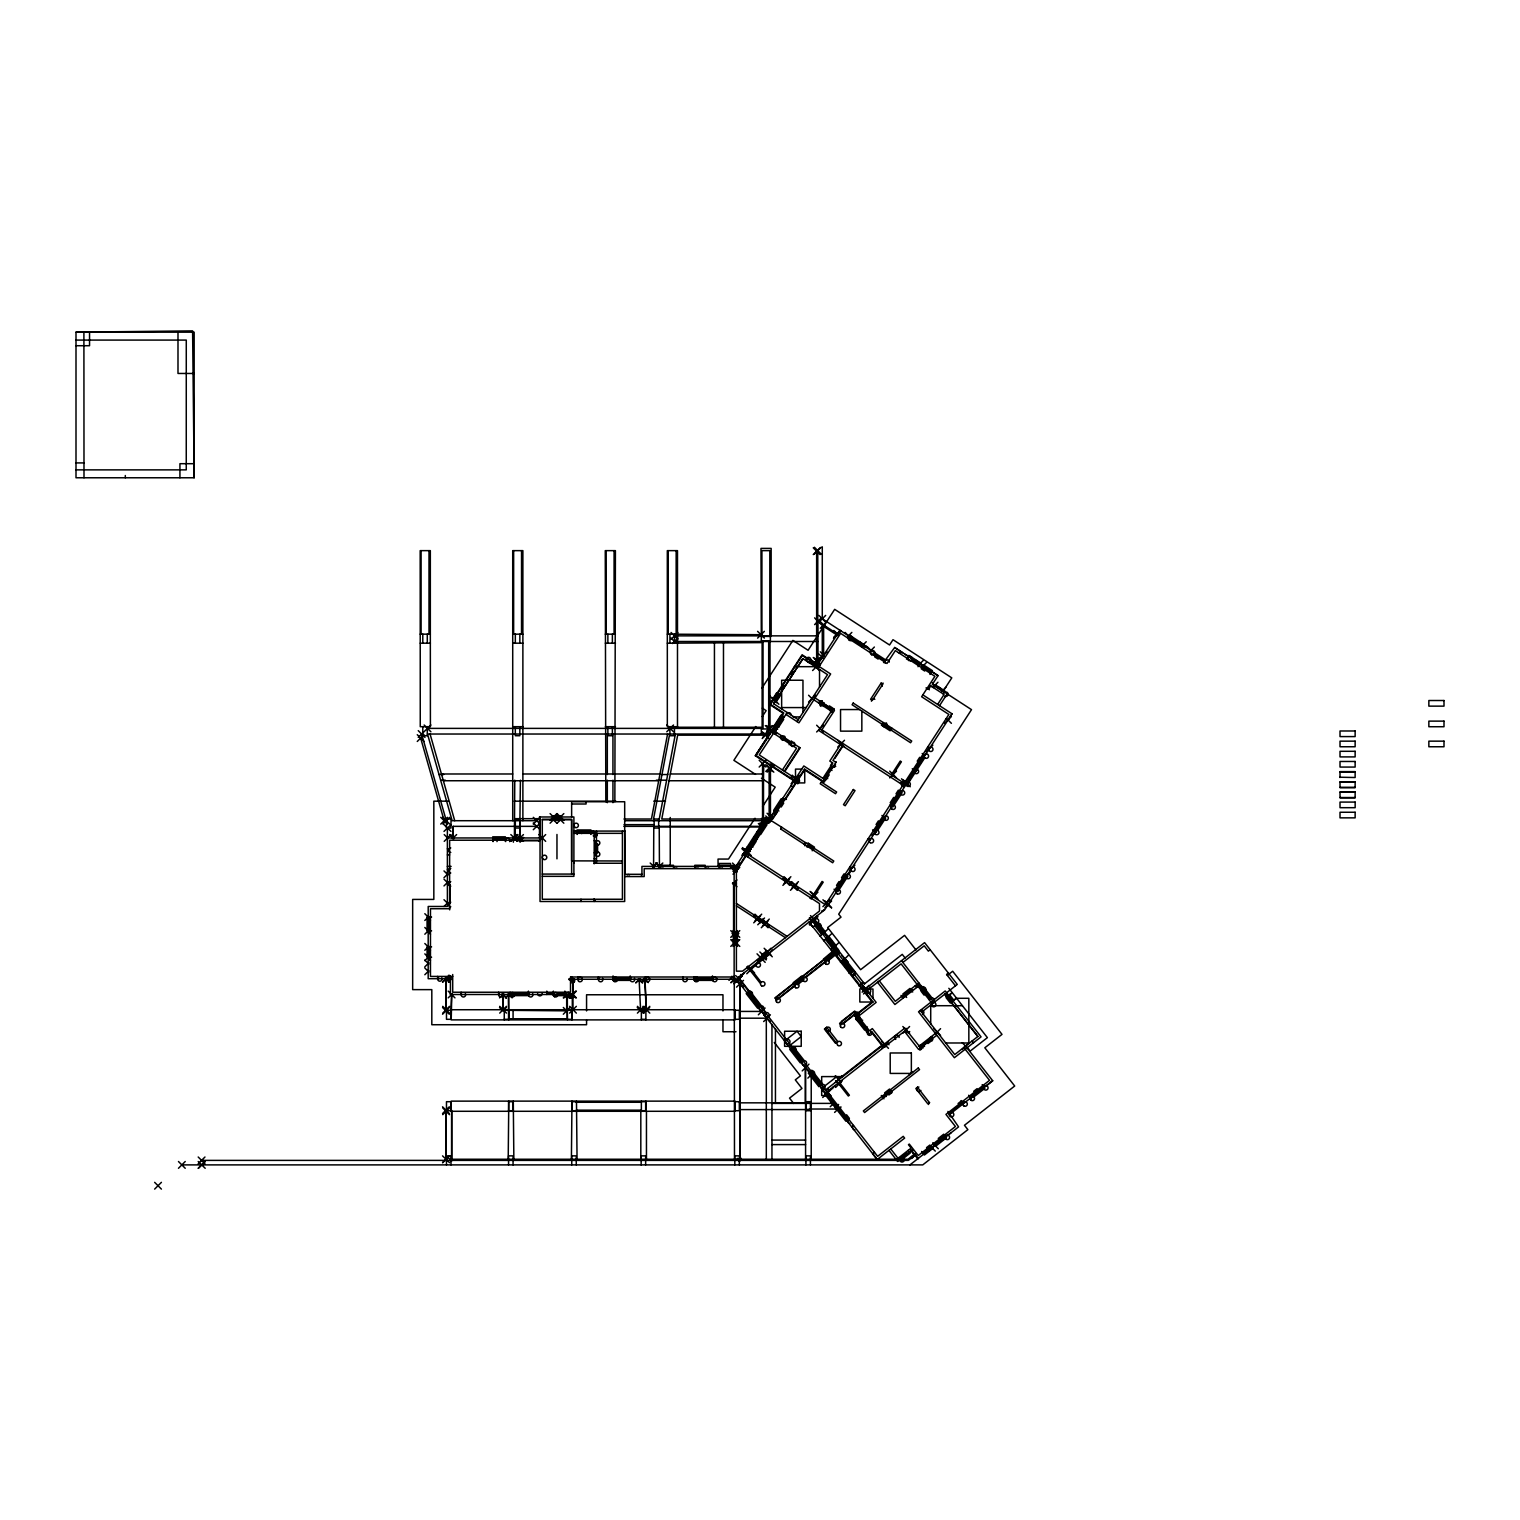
<?xml version="1.0" encoding="UTF-8"?>
<svg xmlns="http://www.w3.org/2000/svg" width="1520" height="1520" viewBox="0 0 1520 1520"><rect width="100%" height="100%" fill="white"/><g stroke="black" fill="none" stroke-linecap="round" stroke-linejoin="round"><path stroke-width="1.5" d="M421.097 634.163L421.097 550.639M429.001 634.163L429.001 550.639M513.646 634.163L513.646 550.639M521.531 634.163L521.55 550.639M606.176 634.163L606.176 550.639M614.08 634.163L614.08 550.639M668.249 634.163L668.249 550.639M676.153 550.639L676.153 635.854M762.337 823.802L762.337 818.121L771.039 818.121L771.02 820.572L767.239 818.121M573.876 863.132L573.895 860.871L622.421 860.985M522.88 820.705L522.88 550.639L512.715 550.639L512.715 820.705M605.815 801.743L605.264 550.639L615.41 550.639L614.859 801.743M519.84 826.348L520.41 780.178M667.565 734.027L651.434 819.014L623.998 819.014M653.201 820.705L669.655 734.027M658.939 820.705L675.393 734.027M570.513 979.26L571.064 976.999L571.045 979.26L568.822 979.26M780.615 828.951L781.717 827.241L833.777 861.042L832.675 862.752L780.615 828.951L781.717 827.241L769.158 819.356L769.139 768.075M830.186 710.429L830.794 709.479L831.307 711.17L818.786 730.474L902.975 785.156M757.112 919.429L758.328 917.548L765.852 922.431L764.009 925.281M756.067 839.515L758.252 836.152M761.919 688.104L792.889 640.414L808.089 650.275L834.67 609.349L889.561 644.993L893 639.692L951.786 677.863L943.122 691.201M755.801 726.522L733.875 760.323L755.516 774.383M762.261 716.585L766.137 710.638L762.356 708.168M774.554 700.283L778.373 694.412M773.129 699.352L775.504 700.891L773.642 703.722L798.266 719.72M797.031 721.601L827.526 674.652L802.921 658.673L779.304 695.02L776.929 693.481M802.921 658.673L773.661 703.722L775.504 700.891M809.058 662.682L810.901 659.832L819.717 665.551M794.105 780.919L755.326 755.763L782.99 713.165L769.747 704.558L802.085 654.778L817.513 664.791M755.345 755.763L770.431 732.526M772.445 732.545L782.952 716.357M815.974 667.166L839.952 630.249M795.644 778.563L759.24 754.927L787.189 712.519M779 726.579L783.674 719.378M817.874 668.382L840.617 633.365L886.977 663.48L895.337 650.617L934.914 676.305L921.633 696.749L948.879 714.457L825.341 904.685L746.833 853.708L745.617 855.608M775.276 734.388L776.511 732.488M780.254 737.618L781.47 735.718M847.704 637.982L849.547 635.151L863.93 644.48L862.087 647.33M789.089 744.705L791.559 740.924M790.362 744.192L791.597 742.292M818.729 703L819.964 701.1L819.356 702.05L831.649 710.049L832.884 708.149L829.369 705.869M782.42 769.975L796.575 748.22L771.495 731.937M784.32 771.21L799.691 747.555M784.795 771.514L800.147 747.859L774.611 731.272M755.003 818.254L728.498 859.066L718.048 859.066L718.048 866.4M762.584 806.588L775.2 787.151L761.425 778.221M869.763 652.308L870.979 650.408M735.889 866.4L767.258 818.121L771.02 820.572M750.956 843.619L759.43 830.585M768.208 818.729L744.667 854.981L819.489 903.583L819.489 911.05L742.539 971.166L736.402 971.166L736.383 868.528M736.402 869.782L803.814 765.966L824.771 779.589L823.897 778.867L831.877 766.574M737.561 869.022L745.769 856.387M756.314 840.142L760.19 834.195M752.419 847.191L756.219 841.32M767.733 823.593L770.089 819.964M775.561 811.547L783.066 799.995M747.498 856.824L748.733 854.943M772.616 819.185L776.112 813.789L773.737 812.25M781.204 807.006L783.712 803.149M883.538 662.587L894.672 647.501L938.03 675.64L932.425 684.266L971.508 709.65L838.698 914.166L841.016 917.13L827.678 927.561L860.605 969.703L904.59 935.351L915.99 949.943M841.13 743.641L829.806 761.064L832.846 763.021L822.89 778.354M842.403 745.826L832.941 760.399L835.962 762.356M832.352 762.717L830.509 765.548L832.827 767.182M834.841 758.461L842.859 746.13M823.042 782.23L836.266 761.881M826.937 778.354L829.217 774.839M907.079 658.236L908.922 655.405L920.474 662.891L918.004 666.691M906.471 659.186L907.687 657.286M804.08 844.189L805.182 842.479M756.428 920.36L758.898 916.579M786.258 881.999L787.493 880.099M812.174 850.782L814.511 847.191L809.286 843.809M890.72 729.828L891.841 728.137M929.936 674.424L932.387 670.643L923.685 664.981L921.234 668.781L924.711 671.042M793.839 886.92L795.055 885.02M927.827 689.073L930.164 685.482L944.072 694.507L937.631 704.444M933.337 687.534L934.572 685.634L932.444 684.266M933.945 686.584L935.18 684.703L944.832 690.954L942.989 693.804M812.421 896.306L822.073 881.448L823.213 882.17L813.561 897.047M891.29 774.877L900.258 761.045L901.398 761.786L892.411 775.618M939.512 705.679L947.207 693.842M901.075 783.921L902.31 782.04M836.532 885.381L839.021 881.543M841.51 877.724L843.999 873.886M876.09 824.486L878.427 820.876M890.169 802.807L893.665 797.411M896.002 793.82L898.339 790.21L902.12 792.68L892.791 807.063M917.206 761.159L919.695 757.321M835.943 890.454L845.899 875.121M874.475 831.098L883.823 816.715L881.923 815.48M890.891 805.828L900.239 791.445M908.295 779.038L924.084 754.718M918.612 764.807L921.101 760.969M922.849 694.868L952.014 713.792L824.695 909.853L737.96 977.607L877.629 1156.34L903.222 1136.333L904.628 1138.119L877.211 1159.513L736.383 979.26L572.755 979.26L572.964 1009.736M839.572 887.357L842.061 883.519M908.2 781.66L914.28 772.293M918.992 765.054L922.792 759.202M877.534 830.528L885.723 817.95L882.873 816.107M907.744 784.016L924.768 757.834M745.256 851.998L745.921 850.972M830.87 766.061L831.326 767.429A2.261 2.261 0 0 0 831.991 770.469M882.075 724.09L883.12 722.475L881.41 725.135L890.112 730.778L891.347 728.897L882.626 723.235M952.014 713.792L948.005 719.948L946.124 718.713M767.524 951.653L764.655 955.32L768.911 953.42M418.247 737.409L430.901 725.002M417.259 741.475L424.042 734.711M440.762 824.087L447.545 817.323M442.909 824.087L449.692 817.323M443.992 831.421L450.984 824.657M444.22 841.358L450.984 834.575M452.352 838.641L456.627 834.575M671.061 639.236L677.844 632.472M672.429 643.53L677.844 638.115M443.992 877.686L448.058 873.639M443.992 885.932L448.058 881.866M154.641 1189.115L161.424 1182.332M424.821 920.455L428.868 916.408M178.467 1168.291L185.231 1161.508M443.992 906.471L448.058 902.405M510.815 841.358L517.598 834.575M511.024 841.358L517.807 834.575M533.273 824.087L540.246 817.323M516.667 841.358L523.45 834.575M424.821 934.23L428.868 930.164M519.479 841.472L523.545 837.406M198.189 1163.769L204.972 1157.005M533.273 829.73L540.246 822.966M198.189 1168.291L204.972 1161.508M198.436 1168.291L205.2 1161.508M813.257 554.591L820.04 547.827M814.378 554.04L821.161 547.257M550.088 820.363L556.852 813.599M550.088 823.194L554.135 819.128M424.821 950.266L428.868 946.2M559.778 817.665L563.844 813.599M538.897 841.358L545.68 834.575M557.08 823.194L561.146 819.128M424.821 960.64L428.868 956.574M424.821 966.853L428.868 962.787M757.606 638.115L764.37 631.332M666.767 731.785L673.531 725.002M424.821 974.738L428.868 970.691M442.548 982.072L446.614 978.025M442.757 982.072L449.521 975.308M448.4 982.072L451.117 979.374M814.606 624.625L821.37 617.861M818.9 622.174L825.664 615.41M448.191 997.88L452.257 993.814M820.249 628.292L827.013 621.528M442.757 1013.118L449.521 1006.335M442.548 1014.239L449.312 1007.475M833.853 637.26L840.636 630.496M834.081 637.412L840.864 630.648M833.492 638.362L840.256 631.598M769.747 702.734L776.511 695.97M773.471 702.924L778.886 697.509M813.257 664.259L820.04 657.476M820.249 658.578L827.013 651.795M814.606 664.981L824.315 655.405M812.592 670.548L819.356 663.765M847.78 636.462L851.846 632.396M499.529 997.88L503.785 993.814M766.65 730.987L772.065 725.572M766.65 732.336L773.414 725.572M762.698 737.409L766.764 733.362M762.185 738.549L768.949 731.785M505.362 997.88L509.428 993.814M862.163 645.81L866.229 641.744M808.583 701.993L815.366 695.229M499.719 1013.118L506.502 1006.335M503.576 1010.173L506.293 1007.475M652.897 867.084L656.963 863.018M653.106 867.084L657.172 863.018M870.314 651.092L874.38 647.026M658.54 867.084L662.815 863.018M759.164 767.049L765.928 760.266M765.757 771.457L772.54 764.693M767.068 772.179L773.832 765.415M816.639 731.975L823.403 725.211M569.259 979.944L571.976 977.227M442.548 1113.552L449.312 1106.788M442.757 1114.673L449.521 1107.909M563.293 997.88L566.01 995.163M563.958 997.88L566.656 995.163M568.936 997.88L575.7 991.116M569.601 997.88L576.365 991.116M792.243 781.945L799.026 775.181M791.027 783.826L797.81 777.062M563.293 1014.239L570.057 1007.475M569.601 1013.118L576.365 1006.335M919.182 664.525L923.229 660.459M760.114 824.087L766.897 817.323M837.748 747.023L844.512 740.259M767.068 820.021L773.832 813.257M758.366 830.3L761.083 827.583M765.757 822.738L772.54 815.955M922.393 666.615L926.459 662.549M742.52 854.335L746.605 850.288M741.855 855.399L747.27 849.984M744.439 855.57L751.203 848.806M735.205 867.084L739.29 863.018M442.548 1162.648L449.312 1155.865M442.757 1162.648L449.521 1155.865M733.001 874.209L739.765 867.426M732.887 884.013L736.953 879.947M635.74 982.775L639.806 978.709M635.949 982.775L640.015 978.709M933.888 686.318L937.954 682.252M941.773 691.448L945.858 687.382M637.393 1013.118L644.157 1006.335M641.307 1010.173L644.005 1007.475M643.036 1013.118L649.8 1006.335M646.95 1010.173L649.667 1007.475M732.887 934.686L736.953 930.62M784.092 883.5L790.875 876.717M889.732 777.917L896.515 771.134M730.759 937.384L737.523 930.62M782.876 885.381L789.64 878.617M944.623 723.33L951.406 716.547M733.02 937.384L739.784 930.62M732.032 940.215L738.796 933.432M754.946 920.93L761.71 914.166M753.711 922.83L760.475 916.047M730.759 946.428L737.523 939.645M926.06 751.906L928.321 749.645M932.843 745.142L929.442 748.524L927.561 747.289M733.02 946.428L739.784 939.645M791.673 888.402L798.437 881.638M790.438 890.302L797.221 883.519M757.758 924.787L764.522 918.004M901.531 785.555L908.295 778.791M762.508 925.851L769.291 919.068M761.273 927.751L768.056 920.968M903.412 786.79L910.195 780.026M871.91 835.297L874.627 832.58M809.97 898.263L816.791 891.404M728.954 980.381L733.134 976.334M811.091 899.004L817.931 892.145M730.873 982.642L734.939 978.576M731.101 982.642L735.148 978.576M740.62 976.942L733.856 983.706L742.387 975.555L735.699 982.414M757.036 960.583L763.8 953.819M759.867 958.721L766.631 951.957M764.142 955.035L770.906 948.252M849.49 870.58L854.905 865.146M746.776 973.769L754.528 966.074M758.404 962.369L765.187 955.586M765.51 956.802L772.293 950.038M847.514 875.045L850.231 872.347M736.516 987.145L743.508 980.362M822.89 906.661L829.711 899.783M810.464 922.412L817.247 915.629M824.771 907.877L831.611 901.018M809.381 924.692L816.164 917.909M809.457 924.768L818.007 916.617M827.811 929.157L823.745 933.223L817.855 925.984M828.742 936.529L831.459 933.831M758.347 1014.809L765.111 1008.045M835.829 945.611L838.546 942.894M763.648 1021.573L770.412 1014.809M844.246 959.462L848.293 955.396M862.125 992.18L868.889 985.416M863.512 993.966L870.276 987.202M802.199 1070.916L808.963 1064.152M807.842 1078.136L810.54 1075.438M738.663 1161.071L741.38 1158.354M835.316 1082.449L842.08 1075.666M822.738 1097.497L829.521 1090.714M824.524 1096.11L831.288 1089.327M835.601 1087.446L842.365 1080.682M881.714 1048.344L888.497 1041.561M902.823 1033.277L909.587 1026.513M830.205 1106.788L834.271 1102.722M834.613 1112.431L838.679 1108.365M936.51 1032.726L940.576 1028.66M962.217 1049.446L969 1042.682M910.974 1157.651L915.04 1153.585M911.677 1158.544L915.724 1154.478M928.511 1151.115L933.926 1145.7M931.532 1148.759L936.966 1143.344M833.758 948.157L835.563 950.475L775.238 998.184M836.95 952.242L776.492 999.78M828.837 959.082L835.449 953.762M827.754 961.115L836.019 954.465M947.929 1111.443L958.569 1126.89L909.929 1164.89M952.983 1000.939L956.517 998.165L950.304 1003.029L946.01 997.519M930.031 1037.647L930.715 1038.54M761.501 954.921L766.821 950.76L769.614 954.313L749.74 969.836M757.454 960.944L768.227 952.527M812.877 926.934L817.342 923.476M819.964 936.016L825.303 931.836L818.216 922.773M823.612 940.69L828.951 936.51L836.038 945.592L830.699 949.753M758.537 1007.228L753.958 1002.098M793.649 983.269L774.991 997.861L776.72 1000.084L795.397 985.492M801.838 976.885L823.897 959.652M794.466 984.295L802.655 977.911M838.736 950.855L836.057 952.945L825.398 939.284M805.41 977.664L825.626 961.875M797.487 984.789L804.042 979.678M763.629 1014.125L765.852 1012.377L760.57 1005.613L757.473 1008.045L746.206 993.643L749.759 990.869L761.026 1005.271L759.24 1006.658L747.992 992.256M840.465 962.255L844.911 958.778M848.939 973.104L853.385 969.627M784.605 1040.972L797.05 1031.244L801.23 1036.583L788.766 1046.311M859.009 985.986L863.455 982.509L864.5 983.858L902.253 954.351L905.103 957.999M833.796 951.862L872.974 1002.022L859.826 1002.022L859.826 989.026L864.614 987.639L865.507 988.798L924.597 942.628L957.258 984.428L946.58 992.769M866.894 990.584L901.094 963.87L930.962 1002.098M902.88 962.464L924.217 945.801L928.378 951.14L930.164 949.753M841.396 1021.459L854.734 1011.028L856.919 1013.84M843.125 1023.682L854.24 1014.999L869.079 1033.98L871.929 1031.757L882.626 1045.456M858.591 1012.529L872.176 1001.927L809.058 922.051M872.974 1002.022L855.057 1016.025L856.52 1017.887L857.394 1017.184L866.438 1028.755M857.394 1017.184L855.627 1018.571L864.652 1030.142L867.331 1028.052M902.823 994.023L909.929 988.456L912.703 992.028M918.859 982.927L895.28 1001.338L879.301 980.894M902.424 997.196L911.316 990.242M918.46 986.1L894.9 1004.511L877.534 982.281M920.474 988.665L922.26 987.278M948.366 973.047L946.58 974.434L955.472 985.815M947.34 975.422L952.679 971.242L1002.003 1034.379L984.827 1047.774L1014.695 1086.021L964.459 1125.275L967.879 1129.645L922.754 1164.89L181.849 1164.89M928.948 999.514L931.627 997.443L923.153 986.594M920.303 1010.439L918.517 1011.826L954.37 1057.711L981.046 1036.868L945.193 990.983L920.303 1010.439L954.75 1054.557L977.873 1036.488L944.813 994.156L921.614 1012.111M825.721 1089.916L904.818 1028.109L921.348 1048.724M946.884 996.816L944.794 994.156L946.884 996.816L952.223 992.655L948.67 995.429L945.972 993.548M827.013 1093.412L825.246 1094.799L845.842 1121.171L849.395 1118.397L846.583 1114.787M834.594 1106.769L837.254 1104.679M920.759 1046.311L918.992 1046.254L937.175 1032.042M919.961 1046.938L931.513 1037.913L930.829 1037.02M920.512 1047.641L928.777 1041.2M936.795 1035.215L918.612 1049.427L904.438 1031.282L825.322 1093.089L826.12 1094.115M927.96 1043.556L931.247 1040.972M884.583 1092.899L889.504 1089.061L892.145 1092.443L888.858 1095.008M909.264 1074.545L912.779 1071.809M882.569 1097.06L890.758 1090.657M882.702 1097.231L890.891 1090.847M851.732 1126.871L853.518 1125.484M969.779 1051.403L987.392 1037.647L948.822 988.304M874.494 1152.331L872.708 1153.737L877.021 1159.247M958.075 1103.52L961.457 1100.879M973.731 1091.284L977.094 1088.643M949.316 1113.21L962.844 1102.646M970.045 1097.022L983.554 1086.458M965.599 1046.064L992.712 1080.758L949.126 1114.806L950.019 1114.103M973.123 1097.478L984.96 1088.244M901.569 1156.967L907.022 1152.711M902.956 1158.734L910.214 1153.072L908.827 1151.286M914.356 1154.269L907.972 1159.247L451.782 1159.247L451.782 1111.291M915.059 1155.162L908.371 1160.387L201.571 1160.387M926.535 1147.619L929.822 1145.073L932.596 1148.626L924.407 1155.01L921.633 1151.457M938.258 1138.461L943.692 1134.224L945.079 1136.01L934.23 1144.484M923.02 1153.243L931.209 1146.84M942.286 1139.905L945.915 1137.074M952.983 1000.939L952.09 1001.642L947.777 996.132M985.929 1086.04L992.712 1080.758M947.549 1135.497L951.14 1132.685M918.973 1046.254L920.056 1045.418L921.785 1047.641L920.056 1045.418M677.483 726.693L667.337 726.693L667.318 550.639L677.483 550.639L677.483 726.693L674.671 727.263L762.128 727.263L762.128 642.618L667.318 643.188M740.107 1109.6L805.923 1109.562M805.581 1109.6L811.224 1109.03M449.54 906.471L449.692 909.853M76 332.177L192.603 330.885L194.18 477.774L76 477.774L76 332.177L194.161 332.177L194.161 477.774M760.988 636.405L771.153 636.405L771.153 548.397L760.988 548.397L761.33 640.927L770.374 640.927L770.374 636.405M451.212 1009.736L735.034 1009.736L735.034 1019.882L451.212 1019.882L451.782 994.213M451.003 1010.857L451.573 994.498M451.573 1110.17L451.573 1159.247M76 340.081L186.276 340.081L186.257 469.87L76 469.87M76 345.724L89.547 345.724L89.547 332.177M194.161 373.464L177.992 373.464L177.992 332.177M76 462.916L83.999 462.916M194.161 463.695L179.93 463.695L179.93 477.774M420.185 634.163L430.331 634.163L430.407 726.693L420.261 726.693L420.185 550.639L430.331 550.639L430.331 634.163M512.715 634.163L522.88 634.163M605.264 634.163L615.41 634.163M667.318 634.163L760.988 634.714M674.462 635.854L817.988 635.854M674.462 641.497L817.988 641.497M420.242 643.188L430.407 643.188M512.791 643.188L522.937 643.188M605.321 643.188L615.486 643.188M898.51 652.631L902.576 652.631L894.672 647.501M794.352 666.672L816.183 666.672M794.371 671.84L791.673 671.84L791.597 676.077M932.425 682.727L933.413 682.727M785.403 685.653L783.313 685.653L783.313 688.864M781.641 707.579L806.151 707.579M859.484 709.555L840.541 709.555L840.541 731.139L861.84 731.139L861.84 711.075M793.136 716.927L800.071 716.927M512.791 726.693L522.956 726.693M605.321 726.693L615.486 726.693M427.31 728.384L763.04 728.384L763.04 641.497M766.08 734.027L427.5 734.027L452.162 820.705L536.864 820.705M765.567 735.167L677.673 735.167L661.77 819.014L762.546 819.014L762.546 763.667M801.781 769.101L795.511 769.101L795.511 778.468M1340.013 771.894L1355.137 771.894M441.427 773.984L512.715 773.984M522.88 773.984L659.984 773.984M670.32 773.984L762.546 773.984M439.033 774.535L443.764 774.535M661.96 774.535L667.698 774.535M1340.013 777.214L1355.137 777.518L1355.137 771.609L1340.013 771.609L1340.013 777.518M440.629 780.178L445.265 780.178M656.317 780.178L666.634 780.178M443.346 780.748L658.692 780.748M669.028 780.748L762.546 780.748M1340.013 782.059L1355.137 782.059M1340.013 787.379L1355.137 787.379M1340.013 792.224L1355.137 792.224M1340.013 797.544L1355.137 797.544M448.02 801.173L433.827 801.173L433.827 899.422L412.661 899.422L412.661 989.634L431.813 989.634L431.813 1024.727L586.568 1024.727L586.568 1020.129M514.216 801.173L615.885 801.173M653.695 801.173L665.532 801.173M571.634 804.004L586.074 804.004L586.074 801.743M553.47 818.102L560.462 818.102M539.467 818.672L515.09 818.672L515.09 820.705M542.279 819.793L553.584 819.793M560.348 819.793L571.634 819.793L571.634 860.871L573.895 860.871M624.796 820.705L763.496 820.705L763.496 764.427L763.211 780.178M624.036 824.657L653.79 824.657L653.581 866.4M536.864 826.348L453.017 826.348L453.017 837.957M623.827 826.348L761.919 826.348M659.433 826.899L761.767 826.899M519.84 828.039L515.318 828.039L515.318 819.014L519.84 819.014L519.84 837.957M624.682 830.509L625.233 874.304M573.895 831.079L624.682 831.079M577.163 832.219L596.467 832.219M573.876 833.34L622.421 833.34M594.206 835.601L596.467 835.601M447.374 837.957L540.037 837.957M492.746 839.097L505.381 839.097M540.037 840.218L449.635 840.218L449.635 908.732L430.464 908.732L430.464 976.429L452.694 976.429M520.163 840.788L539.467 840.788M594.187 840.731L596.467 840.731M447.393 848.806L449.635 848.806M594.206 852.815L597.588 852.815L597.588 843.771M447.393 854.886L449.635 854.886M622.421 863.246L594.206 863.246L596.448 863.246L596.467 831.079M730.588 863.474L719.074 863.474L719.074 867.54M719.074 865.279L732.336 865.279L732.336 867.54M447.374 866.4L451.136 866.4M736.402 866.4L641.934 866.4L641.934 874.988M734.141 868.661L644.195 868.661L644.195 876.565L624.682 876.565M447.393 869.345L449.635 869.345M542.279 874.076L573.895 874.076M624.682 874.304L641.934 874.304M542.298 876.337L573.895 876.337L573.895 816.981L539.467 816.981L539.467 837.957M447.374 882.55L449.635 882.55M732.431 883.329L736.402 883.329M447.374 903.089L450.186 903.089L450.186 884.83M431.585 917.073L427.063 917.073L427.063 930.848L431.585 930.848M733.02 934.002L737.523 934.002M733.02 943.027L737.523 943.027M431.585 946.865L427.063 946.865L427.063 957.258L431.585 957.258M450.414 975.878L449.122 975.878L449.122 978.69M734.141 976.999L570.513 976.999L570.513 992.237L452.694 992.237L452.694 974.529M613.054 978.12L630.211 978.12M694.184 978.12L712.481 978.12M450.433 978.69L428.184 978.69L428.203 906.471L447.393 906.471L447.374 828.039M868.87 989.026L872.974 989.026L872.974 998.374M510.131 993.358L528.409 993.358M546.801 993.358L553.584 993.358M557.745 993.358L566.504 993.358M450.414 994.498L572.755 994.498L572.755 980.685M566.504 995.619L553.356 995.619L553.356 991.097M956.631 998.298L968.829 998.298L968.848 1043.537M962.426 1005.708L930.715 1005.708L930.715 1023.777M504.032 1010.287L567.245 1010.857M641.155 1010.287L645.658 1010.287M740.107 1011.427L761.729 1011.427M740.107 1018.191L767.03 1018.191M508.554 1018.761L567.245 1018.761M504.032 1019.312L508.554 1019.312L508.554 994.498L508.782 1019.882L508.782 1009.717M641.155 1019.312L645.677 1019.312M736.003 1031.738L722.969 1031.738L722.969 1020.186M945.706 1042.986L968.848 1042.986M842.346 1076.597L821.674 1076.597L821.674 1083.684M827.222 1095.521L821.674 1095.521L821.674 1088.415L836.779 1076.597L838.698 1079.048L881.828 1045.361L871.815 1032.555M508.782 1101.126L451.212 1101.145L451.212 1111.291L735.034 1111.291L735.034 1101.145L508.782 1101.126L508.212 1159.247M576.27 1101.696L571.748 1101.696L571.748 1110.721L576.27 1110.721M641.155 1101.696L645.658 1101.696L645.658 1110.721L641.155 1110.721M576.27 1102.266L641.155 1102.266M740.107 1102.836L805.923 1102.855M771.685 1103.387L833.587 1103.387M810.445 1109.03L837.995 1109.03M576.27 1110.17L640.604 1110.17M771.951 1140.076L805.581 1140.076M771.951 1144.598L805.581 1144.598M594.206 858.724L596.467 858.724M805.581 1102.836L811.224 1103.387M781.508 715.445L783.902 716.965L781.052 715.122L773.566 726.674L777.347 729.144M776.397 728.517L774.022 726.978M931.76 671.593L938.03 675.64M942.457 690.764L944.205 691.904L934.686 685.444M885.362 659.756L886.312 660.364L822.282 618.792L822.282 546.801M924.54 755.022L922.184 753.502M873.525 830.49L875.425 831.725M905.217 654.341L912.285 658.654M916.123 661.162L919.98 663.651M911.544 659.794L919.239 664.791M922.469 666.881L931.171 672.543M934.439 685.824L940.234 689.586M848.331 637.032L862.714 646.38M873.962 653.695L884.754 660.706M926.022 687.895L927.922 689.13M874.532 656.754L878.142 659.091M837.482 634.03L817.76 621.243L817.779 550.639M836.874 634.98L822.282 625.518L822.282 657.438M818.425 663.366L820.325 664.601M809.685 661.732L818.482 667.451M882.512 723.425L891.214 729.068M815.1 697.946L834.442 710.505L821.902 729.828L906.091 784.491M825.113 704.729L830.395 708.149M811.965 698.611L831.326 711.17M912.228 768.835L916.009 771.286M785.954 714.419L798.931 722.836L830.642 673.987L802.256 655.557L770.526 704.387L783.788 712.994L756.124 755.592L794.409 780.444M889.941 805.22L891.841 806.455M782.762 737.903L790.324 742.805M823.555 781.47L804.479 769.101L769.804 822.472L767.923 821.237M820.857 780.406L804.631 769.88L785.327 799.596L782.971 798.057M872.594 829.882L876.375 832.333M793.611 781.679L795.511 782.914L804.726 782.914L804.726 769.253M791.027 785.65L792.927 786.885M868.186 838.717L870.086 839.952M784.016 800.603L781.166 798.76L773.68 810.312L777.461 812.763M849.623 867.312L851.523 868.528M808.184 845.5L813.276 849.091M844.949 874.494L847.799 876.337L837.843 891.67L834.043 889.219M756.865 832.029L760.665 834.499L766.935 824.847L763.135 822.377L744.99 850.345L746.871 851.58M753.654 837.007L757.435 839.458M747.384 846.659L751.165 849.11M736.402 903.45L787.094 936.358M757.663 918.46L765.225 923.381M736.402 905.863L785.403 937.688M814.378 547.257L821.161 554.04M813.257 547.827L820.04 554.591M919.695 662.549L923.761 666.615M916.465 660.459L921.88 665.874M939.075 687.382L944.49 692.816M932.539 683.62L935.237 686.318M947.34 719.264L951.406 723.33M867.597 647.026L871.663 651.092M859.465 641.744L864.88 647.159M845.082 632.396L849.129 636.462M818.9 615.41L825.664 622.174M833.853 630.496L838.147 634.714M833.492 631.598L837.539 635.664M820.249 621.528L827.013 628.292M814.606 617.861L821.37 624.625M820.249 651.795L824.315 655.861M818.9 654.037L822.966 658.103M814.606 658.217L820.021 663.632M813.257 657.476L818.672 662.91M812.592 663.765L819.356 670.548M757.606 631.332L764.37 638.115M903.412 780.026L910.195 786.79M901.531 778.791L908.295 785.555M889.732 771.134L896.515 777.917M808.583 695.229L812.649 699.295M837.748 740.259L844.512 747.023M816.639 725.211L823.403 731.975M772.122 697.509L778.886 704.273M769.747 695.97L776.511 702.734M766.65 725.572L773.414 732.336M765.301 725.572L770.716 730.987M671.061 632.472L677.844 639.236M671.061 638.115L675.127 642.162M765.415 733.362L768.113 736.06M762.185 731.785L768.949 738.549M792.243 775.181L799.026 781.945M791.027 777.062L797.81 783.826M767.068 765.415L773.832 772.179M765.757 764.693L772.54 771.457M759.164 760.266L765.928 767.049M767.068 813.257L772.483 818.672M765.757 815.955L769.804 820.021M761.482 818.672L764.18 821.389M666.767 725.002L673.531 731.785M759.943 822.966L762.66 825.664M758.366 823.517L761.083 826.234M831.611 907.782L824.847 901.018L831.535 907.877M822.947 899.783L829.654 906.661M962.217 1042.682L969 1049.446M811.167 892.145L817.874 899.004M810.027 891.404L816.734 898.263M791.673 881.638L798.437 888.402M784.092 876.717L790.875 883.5M790.438 883.519L797.221 890.302M933.793 1028.66L940.576 1035.443M782.876 878.617L789.64 885.381M744.439 848.806L751.203 855.57M742.52 847.571L746.605 851.637M810.483 915.629L818.007 923.381M741.855 848.616L747.27 854.031M816.164 924.692L809.381 917.909L816.221 924.768M823.745 931.855L827.811 935.921M824.676 933.831L831.459 940.595M835.829 946.96L838.546 949.677M841.529 955.396L848.293 962.16M809.495 923.552L812.212 926.269M862.125 985.416L868.889 992.18M863.512 987.202L870.276 993.966M902.823 1026.513L909.587 1033.277M732.507 863.018L738.15 868.661M734.35 868.794L737.067 871.492M734.255 869.345L736.953 872.043M733.02 869.345L735.718 872.043M732.887 882.664L736.953 886.73M762.508 919.068L769.291 925.851M754.946 914.166L761.71 920.93M761.273 920.968L768.056 927.751M881.714 1041.561L888.497 1048.344M757.758 918.004L764.522 924.787M753.711 916.047L760.475 922.83M764.142 948.252L770.906 955.035M765.529 950.038L772.293 956.802M759.867 951.957L766.631 958.721M763.458 957.258L766.175 959.975M757.036 953.819L765.187 962.369M733.001 930.62L739.784 937.384M730.759 930.62L737.523 937.384M732.032 933.432L738.796 940.215M656.051 863.018L660.117 867.084L655.842 863.018M733.02 939.645L739.784 946.428M730.759 939.645L737.523 946.428M934.249 1144.693L938.315 1148.759M650.199 863.018L654.474 867.084M931.228 1147.068L935.294 1151.115M747.764 966.074L754.604 972.933M746.7 966.91L753.54 973.769M735.623 975.555L742.463 982.414M910.974 1150.887L918.441 1158.544M835.316 1075.666L839.382 1079.732M837.045 1077.889L839.762 1080.606M733.856 976.942L740.677 983.801M736.744 980.362L743.508 987.145M736.516 980.362L740.582 984.428M731.652 976.334L735.832 980.381M733.59 978.576L737.865 982.642M835.601 1080.682L842.365 1087.446M758.347 1008.045L765.111 1014.809M763.648 1014.809L770.412 1021.573M557.08 813.599L563.844 820.363M559.778 819.128L563.844 823.194M802.199 1064.152L808.963 1070.916M550.088 813.599L554.135 817.665M824.524 1089.327L831.288 1096.11M552.786 819.128L556.852 823.194M822.738 1090.714L829.521 1097.497M832.903 1102.722L835.62 1105.42M835.962 1107.016L840.028 1111.063M533.273 817.323L540.246 824.087M533.273 822.966L540.246 829.73M538.897 834.575L545.68 841.358M424.137 725.002L430.901 731.785M418.247 730.645L425.011 737.409M417.259 734.711L424.042 741.475M516.458 834.575L523.45 841.358M516.781 837.406L520.847 841.472M510.815 834.575L517.807 841.358M644.29 978.443L648.356 982.509M644.081 978.443L648.147 982.509M638.666 978.709L642.713 982.775M638.438 978.709L642.504 982.775M643.036 1006.335L649.8 1013.118M642.884 1007.475L645.601 1010.173M637.393 1006.335L644.157 1013.118M637.241 1007.475L639.939 1010.173M442.909 817.323L449.692 824.087M440.762 817.323L447.545 824.087M443.992 824.657L450.984 831.421M449.863 834.575L453.91 838.641M449.635 834.575L453.701 838.641M444.22 834.575L448.267 838.641M569.259 978.576L573.325 982.642M737.314 1158.354L740.012 1161.071M572.299 993.814L576.365 997.88M571.653 993.814L575.7 997.88M443.992 870.922L448.058 874.988M568.005 995.163L570.722 997.88M567.359 995.163L570.057 997.88M443.992 879.168L448.058 883.215M569.601 1006.335L576.365 1013.118M563.293 1007.475L567.359 1011.541M443.992 899.707L448.058 903.754M508.079 993.814L512.145 997.88M424.821 913.691L428.868 917.757M502.436 993.814L506.502 997.88M502.227 993.814L506.293 997.88M424.821 927.466L428.868 931.532M499.719 1006.335L506.502 1013.118M499.529 1007.475L502.227 1010.173M424.821 943.483L428.868 947.549M448.4 975.308L451.117 978.025M424.821 953.876L428.868 957.923M445.474 978.025L449.521 982.072M445.246 978.025L449.312 982.072M424.821 960.07L428.868 964.136M448.191 991.116L454.955 997.88M424.821 967.974L428.868 972.04M442.757 1006.335L449.521 1013.118M442.548 1007.475L449.312 1014.239M442.548 1106.788L449.312 1113.552M442.757 1107.909L449.521 1114.673M447.621 1157.005L451.687 1161.071M442.548 1155.865L449.521 1162.648M198.189 1157.005L204.972 1163.769M198.189 1161.508L205.2 1168.291M178.467 1161.508L185.231 1168.291M154.641 1182.332L161.424 1189.115M837.672 953.135L836.247 951.368L824.695 960.678L826.101 962.445M751.222 969.532L750.101 968.107L761.007 982.072L759.943 982.908L749.037 968.943M813.865 919.03L864.5 983.858M793.915 983.592L795.169 985.188M895.926 1159.247L896.819 1160.387M827.108 1091.702L827.906 1092.709M949.563 994.745L953.876 1000.255M951.197 1002.326L977.873 1036.488M972.097 1040.991L973.484 1042.777M901.474 960.697L932.748 1000.711M917.966 983.63L920.607 986.993M922.773 989.786L929.841 998.83M916.902 984.447L919.543 987.829M930.696 1002.307L932.083 1004.093M921.462 991.762L924.103 995.144M963.832 1047.47L989.539 1080.359L945.953 1114.407L955.415 1126.51L918.232 1155.542L909.283 1144.066L908.466 1144.693L911.107 1148.075L898.035 1158.297L890.739 1148.949M915.287 985.701L916.693 987.487M982.167 1084.691L984.257 1087.351M901.037 995.41L903.127 998.07M931.513 1037.913L932.9 1039.68M968.658 1095.255L971.432 1098.808M962.141 1101.772L963.528 1103.539L961.21 1100.575M827.887 937.346L830.718 940.975M827.184 937.897L837.843 951.558M844.037 959.462L852.511 970.311M811.737 919.961L876.147 1002.402L858.23 1016.405L869.478 1030.807L872.328 1028.584L885.115 1044.943M818.216 928.625L822.472 934.059M826.12 938.733L831.782 945.991M848.616 967.537L851.428 971.147M861.137 983.212L865.507 988.798M814.663 925.547L821.75 934.629M843.657 962.673L850.725 971.698M860.206 1022.979L865.374 1029.591M944.376 1135.117L946.466 1137.777L935.617 1146.27L932.843 1142.698M802.104 977.189L803.339 978.785M890.188 1089.954L891.442 1091.55M881.315 1095.464L883.956 1098.827M825.056 1028.565L836.171 1042.796M761.805 958.987L760.418 957.201L762.489 959.861M908.143 1150.412L909.53 1152.179L911.525 1150.621L917.852 1158.715L911.525 1150.621L897.655 1161.451L888.953 1150.336M899.061 1157.499L901.151 1160.159M839.249 1082.202L849.395 1095.198L848.331 1096.034L838.185 1083.038M827.507 1088.529L828.894 1090.315M738.397 977.246L749.303 991.211M751.868 995.03L760.304 1005.822M755.725 1000.711L759.962 1006.107M791.559 1048.021L802.104 1061.53M810.103 1071.752L820.667 1085.28M828.4 1095.179L847.628 1119.784M834.556 1104.508L840.047 1111.538M831.44 1101.278L839.686 1111.823M843.809 1117.105L846.545 1120.62M774.288 1042.435L800.413 1075.875L795.302 1079.865L801.971 1088.415L789.526 1098.143L793.687 1103.463M430.065 734.027L454.727 820.705M421.629 734.027L446.291 820.705M420.66 738.093L444.163 820.705M644.974 979.127L646.418 1009.736M644.765 979.127L646.266 1010.857M639.122 979.393L640.623 1010.857M823.631 624.91L823.631 655.177M819.527 669.465L819.527 686.964M817.988 621.243L817.988 661.599M816.639 551.209L816.639 660.877M811.224 1074.754L811.224 1159.247M810.996 1103.387L810.996 1109.03M810.426 1164.89L810.426 1155.865L805.923 1155.865L805.923 1164.89M805.581 1067.534L805.581 1159.247M805.353 1067.534L805.353 1103.387M802.959 712.443L802.959 680.238L781.641 680.238L781.641 708.928M775.447 1029.249L775.447 1103.387M771.951 1024.48L771.951 1159.247M770.45 768.797L770.45 816.639M770.013 641.497L770.013 728.954M769.804 635.854L769.823 550.639L761.919 550.639L761.919 635.854M768.683 641.497L768.683 728.954M766.308 1017.26L766.308 1159.247M762.318 818.121L762.318 825.702M740.107 983.744L740.107 1159.247M739.917 983.744L739.917 1159.247M739.328 1164.89L739.328 1155.865L734.825 1155.865L734.825 1164.89M735.262 934.002L735.262 943.027M734.274 979.26L734.483 1159.247M734.141 866.4L734.141 979.26M733.571 883.329L733.571 934.534M730.588 865.279L730.588 867.54M723.482 642.618L723.482 727.263M722.969 1010.952L722.969 994.764L586.568 994.764L586.568 1010.914M714.438 642.618L714.438 727.263M712.481 975.878L712.481 980.381L694.184 980.381L694.184 976.999M705.185 867.54L705.185 865.279L694.811 865.279L694.811 867.54M682.784 976.999L682.784 979.26M674.462 634.163L674.462 643.188M674.462 726.693L674.462 735.718L669.921 735.718L669.921 726.693M673.474 867.54L673.474 865.279L659.718 865.279L659.718 867.54M670.244 817.475L670.244 866.4M669.94 634.163L669.921 643.188M659.224 826.348L659.433 866.4M646.456 1111.291L646.456 1159.247M645.886 1101.145L645.886 1111.291M645.886 1009.736L645.886 1019.882M645.658 1164.89L645.658 1155.865L641.155 1155.865L641.155 1164.89M645.335 976.999L645.335 979.26M641.364 1009.736L641.364 1019.882M641.364 1101.145L641.364 1111.291M640.813 1111.291L640.813 1159.247M630.211 975.878L630.211 980.381L613.054 980.381L613.054 975.878M622.421 831.079L622.421 899.251L542.298 899.251L542.298 819.242L571.634 819.242L571.634 874.076M612.94 734.027L612.94 774.535M612.94 780.178L612.94 802.693M612.389 634.163L612.37 643.188M612.389 726.693L612.37 735.718L607.867 735.718L607.867 726.693M607.867 634.163L607.867 643.188M607.316 734.027L607.316 774.535M607.316 780.178L607.316 802.693M598.386 976.999L598.386 979.26M596.695 843.771L596.695 852.815M595.327 843.771L595.327 852.815M594.206 833.34L594.187 863.816M594.206 899.251L594.206 901.493M590.938 834.461L590.938 829.958L577.163 829.958L577.163 834.461M581.001 899.251L581.001 901.493M577.847 976.999L577.847 979.26M577.049 1159.247L576.479 1101.145M576.251 830.509L576.251 833.34M576.27 1164.89L576.27 1155.865L571.748 1155.865L571.748 1164.89M572.318 994.498L572.318 1010.857M571.976 1009.736L571.976 1019.882M571.976 1101.126L571.406 1159.247M571.634 816.981L571.634 801.743L624.682 801.743L624.682 901.493L540.037 901.493L540.037 816.981M568.708 992.237L568.708 994.498M567.454 1019.882L567.321 996.664M566.675 996.835L566.675 1010.857M564.87 991.097L564.87 995.619M556.966 834.461L556.966 858.838M546.801 991.097L546.801 994.498M528.409 991.097L528.409 995.619L510.131 995.619L510.131 992.237M520.049 826.348L520.163 842.194M519.84 634.163L519.84 643.188M519.84 726.693L519.84 735.718L515.318 735.718L515.318 726.693M515.337 634.163L515.318 643.188M515.09 826.348L515.09 837.957M514.767 780.178L514.406 837.957M513.855 1159.247L513.285 1101.126M513.38 837.957L513.38 842.194M513.076 1010.857L513.076 1018.761M513.057 1164.89L513.057 1155.865L508.554 1155.865L508.554 1164.89M505.381 841.358L505.381 836.836L492.746 836.836L492.746 841.358M504.26 1009.717L504.26 1019.882M503.12 994.498L503.12 1009.717M502.911 994.498L502.911 1010.857M498.617 992.237L498.617 994.498M461.149 992.237L461.149 994.498M453.245 826.348L453.245 837.976M451.003 1164.89L451.003 1155.865L446.481 1155.865L446.481 1164.89M450.433 976.429L450.433 994.498M446.139 1009.717L446.139 978.69L445.93 1010.857M446.139 1111.291L446.139 1159.247L445.93 1110.17M437.627 976.429L437.627 978.69M429.324 917.073L429.324 930.848M429.324 946.865L429.324 957.258M427.291 634.163L427.291 643.188M427.291 726.693L427.31 735.718L422.788 735.718L422.788 726.693M422.788 634.163L422.788 643.188M125.305 475.513L125.305 477.774M83.904 332.177L83.999 477.774M706.325 866.97A2.261 2.261 0 0 1 708.586 866.97M720.195 866.97A2.261 2.261 0 0 1 722.456 866.97M695.932 866.97A2.261 2.261 0 0 1 698.193 866.97M674.614 866.97A2.261 2.261 0 0 1 676.875 866.97M660.839 866.97A2.261 2.261 0 0 1 663.1 866.97M641.041 874.874A2.261 2.261 0 0 1 642.162 874.57M634.41 978.386A2.261 2.261 0 0 1 633.593 981.483A2.261 2.261 0 0 1 630.515 980.647A2.261 2.261 0 0 1 631.332 977.569M602.585 978.386A2.261 2.261 0 0 1 601.768 981.483A2.261 2.261 0 0 1 598.69 980.647A2.261 2.261 0 0 1 599.507 977.569M687.002 978.386A2.261 2.261 0 0 1 685.045 981.768A2.261 2.261 0 0 1 683.088 978.386M731.709 866.97A2.261 2.261 0 0 1 735.015 868.338A2.261 2.261 0 0 1 732.849 871.188M570.532 979.526A2.261 2.261 0 0 1 574.427 979.526A2.261 2.261 0 0 1 572.489 982.908M595.327 900.904A2.261 2.261 0 0 1 594.206 898.947M627.266 874.874A2.261 2.261 0 0 1 629.527 874.874M502.835 993.624A2.261 2.261 0 0 1 500.878 997.006A2.261 2.261 0 0 1 498.921 993.624M542.127 993.624A2.261 2.261 0 0 1 539.866 995.885A2.261 2.261 0 0 1 537.605 993.624M532.627 993.624A2.261 2.261 0 0 1 531.791 996.702A2.261 2.261 0 0 1 528.713 995.885A2.261 2.261 0 0 1 529.549 992.807M505.685 841.605A2.261 2.261 0 0 1 507.642 838.223A2.261 2.261 0 0 1 509.599 841.605M465.367 993.624A2.261 2.261 0 0 1 463.41 997.006A2.261 2.261 0 0 1 461.453 993.624M450.262 980.913A2.261 2.261 0 0 1 450.262 976.999M441.826 977.835A2.261 2.261 0 0 1 441.009 980.913A2.261 2.261 0 0 1 437.931 980.077A2.261 2.261 0 0 1 438.748 976.999M430.464 960.602A2.261 2.261 0 0 1 430.464 956.688M430.464 950.209A2.261 2.261 0 0 1 430.464 946.314M430.464 934.192A2.261 2.261 0 0 1 430.464 930.278M430.464 920.417A2.261 2.261 0 0 1 430.464 916.503M450.775 906.737A2.261 2.261 0 0 1 448.514 904.476A2.261 2.261 0 0 1 450.775 902.215M577.163 833.606A2.261 2.261 0 0 1 579.424 831.345A2.261 2.261 0 0 1 581.685 833.606M569.962 979.526A2.261 2.261 0 0 1 573.876 979.526A2.261 2.261 0 0 1 571.919 982.908M743.983 972.553A2.261 2.261 0 0 1 740.601 974.51M823.707 909.834A2.261 2.261 0 0 1 821.75 910.955M859.997 1017.203A2.261 2.261 0 0 1 858.439 1020.566A2.261 2.261 0 0 1 855.817 1017.944A2.261 2.261 0 0 1 859.161 1016.386M862.676 1020.167A2.261 2.261 0 0 1 859.142 1020.623A2.261 2.261 0 0 1 859.598 1017.07M861.479 1018.932A2.261 2.261 0 0 1 859.218 1021.193A2.261 2.261 0 0 1 856.957 1018.932A2.261 2.261 0 0 1 859.218 1016.671M867.388 1030.94A2.261 2.261 0 0 1 867.388 1027.045M868.243 1032.745A2.261 2.261 0 0 1 867.122 1028.527M870.694 1031.149A2.261 2.261 0 0 1 871.302 1034.55A2.261 2.261 0 0 1 867.844 1034.55A2.261 2.261 0 0 1 868.452 1031.149M920.873 1090.41A2.261 2.261 0 0 1 916.959 1090.41A2.261 2.261 0 0 1 918.916 1087.028M849.87 1123.432A2.261 2.261 0 0 1 848.749 1119.214M854.886 1129.835A2.261 2.261 0 0 1 852.625 1127.574M900.885 1157.822A2.261 2.261 0 0 1 904.248 1159.38A2.261 2.261 0 0 1 901.626 1162.002A2.261 2.261 0 0 1 900.068 1158.639M919.638 1050.016A2.261 2.261 0 0 1 923.02 1048.059M921.538 1049.218A2.261 2.261 0 0 1 921.063 1045.665A2.261 2.261 0 0 1 924.616 1046.14M920.607 1049.902A2.261 2.261 0 0 1 923.685 1046.824M930.677 1040.611A2.261 2.261 0 0 1 932.634 1037.229M932.159 1040.877A2.261 2.261 0 0 1 932.159 1038.616M840.883 1106.769A2.261 2.261 0 0 1 838.622 1109.03A2.261 2.261 0 0 1 836.361 1106.769A2.261 2.261 0 0 1 838.622 1104.508M882.645 1098.542A2.261 2.261 0 0 1 886.027 1096.585M891.119 1093.279A2.261 2.261 0 0 1 891.119 1091.018M913.178 1149.728A2.261 2.261 0 0 1 910.917 1149.728M985.815 1085.603A2.261 2.261 0 0 1 987.943 1088.624A2.261 2.261 0 0 1 984.371 1089.593A2.261 2.261 0 0 1 984.694 1085.907M928.53 1104.489A2.261 2.261 0 0 1 929.67 1102.532M921.671 1010.268A2.261 2.261 0 0 1 922.792 1014.486M919.467 988.779A2.261 2.261 0 0 1 922.127 986.556A2.261 2.261 0 0 1 923.856 989.539A2.261 2.261 0 0 1 920.607 990.736M930.145 999.096A2.261 2.261 0 0 1 933.223 998.26A2.261 2.261 0 0 1 934.059 1001.357M839.705 1083A2.261 2.261 0 0 1 840.845 1082.696M775.865 814.055A2.261 2.261 0 0 1 778.943 810.977M783.37 802.522A2.261 2.261 0 0 1 786.448 799.425M824.201 781.869A2.261 2.261 0 0 1 826.443 779.627M813.352 850.383A2.261 2.261 0 0 1 813.637 849.262M808.013 842.783A2.261 2.261 0 0 1 806.892 846.982M804.935 845.861A2.261 2.261 0 0 1 805.771 842.783M824.277 780.235A2.261 2.261 0 0 1 827.355 777.157M824.676 781.698A2.261 2.261 0 0 1 827.754 778.62M831.155 767.372A2.261 2.261 0 0 1 834.252 766.555M832.352 768.265A2.261 2.261 0 0 1 835.734 766.308M834.708 767.296A2.261 2.261 0 0 1 835.525 764.218M750.405 851.238A2.261 2.261 0 0 1 749.569 848.141A2.261 2.261 0 0 1 752.666 847.324M768.873 823.251A2.261 2.261 0 0 1 771.115 820.99M748.98 851.789A2.261 2.261 0 0 1 750.12 849.832M871.454 701.214A2.261 2.261 0 0 1 874.836 699.276M944.737 692.284A2.261 2.261 0 0 1 948.119 694.241A2.261 2.261 0 0 1 944.737 696.198M830.794 712.481A2.261 2.261 0 0 1 833.891 709.403M832.257 712.082A2.261 2.261 0 0 1 834.214 708.7M824.106 703.342A2.261 2.261 0 0 1 823.289 706.42M821.028 706.42A2.261 2.261 0 0 1 820.192 703.342A2.261 2.261 0 0 1 823.289 702.525M824.182 702.962A2.261 2.261 0 0 1 821.921 705.223A2.261 2.261 0 0 1 819.66 702.962A2.261 2.261 0 0 1 821.921 700.72M822.035 700.91A2.261 2.261 0 0 1 818.653 702.867M891.271 730.379A2.261 2.261 0 0 1 891.575 729.239M887.091 724.717A2.261 2.261 0 0 1 883.709 726.674M882.873 725.857A2.261 2.261 0 0 1 883.709 722.76M885.951 722.76A2.261 2.261 0 0 1 886.787 723.596M927.713 689.054A2.261 2.261 0 0 1 929.651 687.933M929.29 689.795A2.261 2.261 0 0 1 930.126 686.717A2.261 2.261 0 0 1 933.204 687.534M908.827 660.63A2.261 2.261 0 0 1 908.504 656.963A2.261 2.261 0 0 1 912.076 657.913A2.261 2.261 0 0 1 909.948 660.934M885.058 663.214A2.261 2.261 0 0 1 886.426 659.908A2.261 2.261 0 0 1 889.276 662.093M863.018 646.646A2.261 2.261 0 0 1 867.217 647.767M882.265 686.166A2.261 2.261 0 0 1 883.101 683.088M786.885 713.735A2.261 2.261 0 0 1 791.084 714.856M775.751 730.417A2.261 2.261 0 0 1 778.829 727.339M775.808 732.412A2.261 2.261 0 0 1 777.765 729.03M774.231 765.795A2.261 2.261 0 0 1 770.849 763.838M783.256 718.884A2.261 2.261 0 0 1 783.256 716.623M493.05 841.605A2.261 2.261 0 0 1 495.007 838.223A2.261 2.261 0 0 1 496.964 841.605M450.775 852.454A2.261 2.261 0 0 1 448.514 850.193A2.261 2.261 0 0 1 450.775 847.932M450.775 872.993A2.261 2.261 0 0 1 448.514 870.732A2.261 2.261 0 0 1 450.775 868.471M450.775 886.198A2.261 2.261 0 0 1 448.514 883.937A2.261 2.261 0 0 1 450.775 881.676M592.876 833.606A2.261 2.261 0 0 1 596.771 833.606A2.261 2.261 0 0 1 594.833 836.988M590.938 833.606A2.261 2.261 0 0 1 593.18 831.345A2.261 2.261 0 0 1 595.441 833.606A2.261 2.261 0 0 1 593.18 835.867M832.637 1088.757A2.261 2.261 0 0 1 834.898 1086.496M895.736 1039.433A2.261 2.261 0 0 1 895.736 1035.519A2.261 2.261 0 0 1 899.137 1037.476M909.72 1031.529A2.261 2.261 0 0 1 906.186 1031.985A2.261 2.261 0 0 1 906.642 1028.451M902.519 781.964A2.261 2.261 0 0 1 900.562 783.085M902.728 997.462A2.261 2.261 0 0 1 906.642 997.462M911.316 991.629A2.261 2.261 0 0 1 912.456 989.672M785.384 738.055A2.261 2.261 0 0 1 781.983 740.012M781.166 739.195A2.261 2.261 0 0 1 783.123 735.794M784.244 736.098A2.261 2.261 0 0 1 785.08 736.934M793.706 742.254A2.261 2.261 0 0 1 794.542 745.332A2.261 2.261 0 0 1 791.445 746.168M790.628 745.332A2.261 2.261 0 0 1 792.585 741.95M733.267 866.666A2.261 2.261 0 0 1 736.668 866.058A2.261 2.261 0 0 1 736.668 869.516A2.261 2.261 0 0 1 733.267 868.927M746.719 854.829A2.261 2.261 0 0 1 746.244 851.276A2.261 2.261 0 0 1 749.797 851.751M885.058 1047.033A2.261 2.261 0 0 1 885.894 1043.936A2.261 2.261 0 0 1 888.972 1044.772M830.414 1096.756A2.261 2.261 0 0 1 827.317 1093.678M906.984 782.23A2.261 2.261 0 0 1 910.328 783.788A2.261 2.261 0 0 1 907.725 786.41A2.261 2.261 0 0 1 906.167 783.047M776.473 693.177L772.654 699.048L776.454 701.499L780.254 695.647L776.473 693.177M853.214 703.057L852.112 704.767L910.594 742.748L911.715 741.038L853.214 703.057M881.125 683.088L870.599 699.276L872.309 700.378L882.816 684.19L881.125 683.088M821.294 782.04L820.192 783.75L835.525 793.706L836.627 791.996L821.294 782.04M853.328 789.507L843.486 804.65L845.196 805.752L855.019 790.609L853.328 789.507M645.43 978.443L641.383 982.509L645.639 978.443M833.055 950.988L823.422 959.101L824.866 960.83L834.518 952.717L833.055 950.988M801.401 976.296L793.212 982.699L794.599 984.466L802.788 978.082L801.401 976.296M793.326 1046.634L789.773 1049.408L800.337 1062.917L803.89 1060.143L793.326 1046.634M826.633 1027.33L824.41 1029.059L835.525 1043.29L837.748 1041.542L826.633 1027.33M854.012 1012.111L839.591 1023.359L840.845 1024.955L855.247 1013.707L854.012 1012.111M811.87 1070.365L808.317 1073.139L818.881 1086.667L822.434 1083.893L811.87 1070.365M918.289 1067.99L863.341 1110.93L864.595 1112.545L919.543 1069.605L918.289 1067.99M917.453 1087.275L915.857 1088.529L927.732 1103.729L929.328 1102.475L917.453 1087.275M1444 700.511L1428.857 700.511L1428.857 706.135L1444 706.135L1444 700.511M1444 721.126L1428.857 721.126L1428.857 726.731L1444 726.731L1444 721.126M770.374 728.954L761.33 728.954L761.33 733.457L770.374 733.457L770.374 728.954M1355.137 730.987L1340.013 730.987L1340.013 736.592L1355.137 736.592L1355.137 730.987M1355.137 741.152L1340.013 741.152L1340.013 746.757L1355.137 746.757L1355.137 741.152M1444 741.152L1428.857 741.152L1428.857 746.757L1444 746.757L1444 741.152M1355.137 751.298L1340.013 751.298L1340.013 756.903L1355.137 756.903L1355.137 751.298M1355.137 761.463L1340.013 761.463L1340.013 767.068L1355.137 767.068L1355.137 761.463M1355.137 781.774L1340.013 781.774L1340.013 787.664L1355.137 787.664L1355.137 781.774M1355.137 791.92L1340.013 791.92L1340.013 797.829L1355.137 797.829L1355.137 791.92M1355.156 802.085L1340.013 802.085L1340.013 807.69L1355.156 807.69L1355.156 802.085M1355.137 812.25L1340.013 812.25L1340.013 817.855L1355.137 817.855L1355.137 812.25M560.462 815.841L553.47 815.841L553.47 820.363L560.462 820.363L560.462 815.841M451.003 819.014L446.481 819.014L446.5 828.039L451.003 828.039L451.003 819.014M658.654 819.014L654.132 819.014L654.132 828.039L658.654 828.039L658.654 819.014M451.003 1010.287L446.481 1010.287L446.481 1019.312L451.003 1019.312L451.003 1010.287M571.748 1010.287L567.226 1010.287L567.245 1019.312L571.767 1019.312L571.748 1010.287M739.347 1010.287L734.825 1010.287L734.825 1019.312L739.347 1019.312L739.347 1010.287M801.23 1031.244L784.605 1031.244L784.605 1046.311L801.23 1046.311L801.23 1031.244M911.354 1052.98L890.207 1052.98L890.207 1073.424L911.354 1073.424L911.354 1052.98M451.003 1101.696L446.481 1101.696L446.481 1110.721L451.003 1110.721L451.003 1101.696M513.057 1101.696L508.554 1101.696L508.554 1110.721L513.057 1110.721L513.057 1101.696M739.347 1101.696L734.825 1101.696L734.825 1110.721L739.347 1110.721L739.328 1101.696M810.426 1101.696L805.923 1101.696L805.923 1110.721L810.426 1110.721L810.426 1101.696M825.398 961.571L824.125 959.975L825.398 961.571M646.456 981.483A2.261 2.261 0 0 0 649.838 979.526A2.261 2.261 0 0 0 646.456 977.569A2.261 2.261 0 0 0 646.456 981.483M614.175 981.483A2.261 2.261 0 0 0 617.557 979.526A2.261 2.261 0 0 0 614.175 977.569A2.261 2.261 0 0 0 614.175 981.483M578.968 981.483A2.261 2.261 0 0 0 582.35 979.526A2.261 2.261 0 0 0 578.968 977.569A2.261 2.261 0 0 0 578.968 981.483M695.324 981.483A2.261 2.261 0 0 0 698.706 979.526A2.261 2.261 0 0 0 695.324 977.569A2.261 2.261 0 0 0 695.324 981.483M712.785 980.647A2.261 2.261 0 0 0 716.68 980.647A2.261 2.261 0 0 0 714.723 977.265A2.261 2.261 0 0 0 712.785 980.647M511.252 996.702A2.261 2.261 0 0 0 514.653 994.745A2.261 2.261 0 0 0 511.252 992.807A2.261 2.261 0 0 0 511.252 996.702M554.477 996.702A2.261 2.261 0 0 0 557.859 994.745A2.261 2.261 0 0 0 554.477 992.807A2.261 2.261 0 0 0 554.477 996.702M575.016 827.374A2.261 2.261 0 0 0 578.398 825.417A2.261 2.261 0 0 0 575.016 823.46A2.261 2.261 0 0 0 575.016 827.374M843.372 964.212A2.261 2.261 0 0 0 846.773 962.255A2.261 2.261 0 0 0 843.372 960.298A2.261 2.261 0 0 0 843.372 964.212M851.846 975.061A2.261 2.261 0 0 0 855.247 973.104A2.261 2.261 0 0 0 851.846 971.147A2.261 2.261 0 0 0 851.846 975.061M821.788 1088.624A2.261 2.261 0 0 0 825.17 1086.667A2.261 2.261 0 0 0 821.788 1084.71A2.261 2.261 0 0 0 821.788 1088.624M811.224 1075.096A2.261 2.261 0 0 0 814.606 1073.158A2.261 2.261 0 0 0 811.224 1071.201A2.261 2.261 0 0 0 811.224 1075.096M803.244 1064.874A2.261 2.261 0 0 0 806.626 1062.917A2.261 2.261 0 0 0 803.244 1060.96A2.261 2.261 0 0 0 803.244 1064.874M792.68 1051.365A2.261 2.261 0 0 0 796.062 1049.408A2.261 2.261 0 0 0 792.68 1047.451A2.261 2.261 0 0 0 792.68 1051.365M786.638 1043.632A2.261 2.261 0 0 0 790.02 1041.675A2.261 2.261 0 0 0 786.638 1039.718A2.261 2.261 0 0 0 786.638 1043.632M765.643 1016.766A2.261 2.261 0 0 0 769.044 1014.809A2.261 2.261 0 0 0 765.643 1012.852A2.261 2.261 0 0 0 765.643 1016.766M760.38 1010.002A2.261 2.261 0 0 0 763.762 1008.045A2.261 2.261 0 0 0 760.38 1006.107A2.261 2.261 0 0 0 760.38 1010.002M761.615 985.834A2.261 2.261 0 0 0 764.997 983.877A2.261 2.261 0 0 0 761.615 981.939A2.261 2.261 0 0 0 761.615 985.834M838.09 1045.513A2.261 2.261 0 0 0 841.491 1043.575A2.261 2.261 0 0 0 838.09 1041.618A2.261 2.261 0 0 0 838.09 1045.513M826.975 1031.301A2.261 2.261 0 0 0 830.357 1029.344A2.261 2.261 0 0 0 826.975 1027.387A2.261 2.261 0 0 0 826.975 1031.301M749.113 995.6A2.261 2.261 0 0 0 752.495 993.643A2.261 2.261 0 0 0 749.113 991.686A2.261 2.261 0 0 0 749.113 995.6M776.986 1002.326A2.261 2.261 0 0 0 780.387 1000.369A2.261 2.261 0 0 0 776.986 998.412A2.261 2.261 0 0 0 776.986 1002.326M795.663 987.734A2.261 2.261 0 0 0 799.045 985.777A2.261 2.261 0 0 0 795.663 983.82A2.261 2.261 0 0 0 795.663 987.734M803.016 980.514A2.261 2.261 0 0 0 806.93 980.514A2.261 2.261 0 0 0 804.973 977.132A2.261 2.261 0 0 0 803.016 980.514M825.911 964.117A2.261 2.261 0 0 0 829.293 962.16A2.261 2.261 0 0 0 825.911 960.203A2.261 2.261 0 0 0 825.911 964.117M840.522 1026.684A2.261 2.261 0 0 0 844.436 1026.684A2.261 2.261 0 0 0 842.479 1023.302A2.261 2.261 0 0 0 840.522 1026.684M817.57 927.504A2.261 2.261 0 0 0 820.952 925.547A2.261 2.261 0 0 0 817.57 923.609A2.261 2.261 0 0 0 817.57 927.504M835.81 954.503A2.261 2.261 0 0 0 839.192 952.565A2.261 2.261 0 0 0 835.81 950.608A2.261 2.261 0 0 0 835.81 954.503M855.76 1016.253A2.261 2.261 0 0 0 859.142 1014.296A2.261 2.261 0 0 0 855.76 1012.339A2.261 2.261 0 0 0 855.76 1016.253M946.2 1139.354A2.261 2.261 0 0 0 949.601 1137.397A2.261 2.261 0 0 0 946.2 1135.44A2.261 2.261 0 0 0 946.2 1139.354M950.456 1116.554A2.261 2.261 0 0 0 953.838 1114.597A2.261 2.261 0 0 0 950.456 1112.659A2.261 2.261 0 0 0 950.456 1116.554M963.965 1105.99A2.261 2.261 0 0 0 967.347 1104.052A2.261 2.261 0 0 0 963.965 1102.095A2.261 2.261 0 0 0 963.965 1105.99M971.166 1100.366A2.261 2.261 0 0 0 974.567 1098.409A2.261 2.261 0 0 0 971.166 1096.471A2.261 2.261 0 0 0 971.166 1100.366M931.703 1005.727A2.261 2.261 0 0 0 935.617 1005.727A2.261 2.261 0 0 0 933.66 1002.326A2.261 2.261 0 0 0 931.703 1005.727M921.671 990.508A2.261 2.261 0 0 0 925.585 990.508A2.261 2.261 0 0 0 923.628 987.107A2.261 2.261 0 0 0 921.671 990.508M900.543 793.972A2.261 2.261 0 0 0 904.438 793.972A2.261 2.261 0 0 0 902.481 790.59A2.261 2.261 0 0 0 900.543 793.972M892.012 809.172A2.261 2.261 0 0 0 895.413 807.234A2.261 2.261 0 0 0 892.012 805.277A2.261 2.261 0 0 0 892.012 809.172M884.127 819.242A2.261 2.261 0 0 0 888.041 819.242A2.261 2.261 0 0 0 886.084 815.86A2.261 2.261 0 0 0 884.127 819.242M875.615 834.442A2.261 2.261 0 0 0 878.997 832.504A2.261 2.261 0 0 0 875.615 830.547A2.261 2.261 0 0 0 875.615 834.442M870.257 842.688A2.261 2.261 0 0 0 873.639 840.731A2.261 2.261 0 0 0 870.257 838.774A2.261 2.261 0 0 0 870.257 842.688M851.694 871.264A2.261 2.261 0 0 0 855.076 869.307A2.261 2.261 0 0 0 851.694 867.35A2.261 2.261 0 0 0 851.694 871.264M847.02 878.465A2.261 2.261 0 0 0 850.421 876.508A2.261 2.261 0 0 0 847.02 874.551A2.261 2.261 0 0 0 847.02 878.465M837.064 893.798A2.261 2.261 0 0 0 840.465 891.841A2.261 2.261 0 0 0 837.064 889.884A2.261 2.261 0 0 0 837.064 893.798M925.205 758.062A2.261 2.261 0 0 0 928.587 756.124A2.261 2.261 0 0 0 925.205 754.167A2.261 2.261 0 0 0 925.205 758.062M928.815 750.424A2.261 2.261 0 0 0 932.71 750.424A2.261 2.261 0 0 0 930.772 747.042A2.261 2.261 0 0 0 928.815 750.424M915.249 773.395A2.261 2.261 0 0 0 918.631 771.457A2.261 2.261 0 0 0 915.249 769.5A2.261 2.261 0 0 0 915.249 773.395M871.511 654.702A2.261 2.261 0 0 0 874.893 652.745A2.261 2.261 0 0 0 871.511 650.788A2.261 2.261 0 0 0 871.511 654.702M848.616 639.559A2.261 2.261 0 0 0 852.53 639.559A2.261 2.261 0 0 0 850.573 636.177A2.261 2.261 0 0 0 848.616 639.559M807.405 661.523A2.261 2.261 0 0 0 810.787 659.566A2.261 2.261 0 0 0 807.405 657.609A2.261 2.261 0 0 0 807.405 661.523M565.991 996.702A2.261 2.261 0 0 0 569.373 994.745A2.261 2.261 0 0 0 565.991 992.807A2.261 2.261 0 0 0 565.991 996.702M596.467 844.873A2.261 2.261 0 0 0 599.849 842.916A2.261 2.261 0 0 0 596.467 840.959A2.261 2.261 0 0 0 596.467 844.873M596.467 856.159A2.261 2.261 0 0 0 599.849 854.202A2.261 2.261 0 0 0 596.467 852.245A2.261 2.261 0 0 0 596.467 856.159M543.419 859.37A2.261 2.261 0 0 0 546.801 857.413A2.261 2.261 0 0 0 543.419 855.456A2.261 2.261 0 0 0 543.419 859.37M756.257 966.074A2.261 2.261 0 0 0 760.171 966.074A2.261 2.261 0 0 0 758.214 962.673A2.261 2.261 0 0 0 756.257 966.074M570.456 997.842A2.261 2.261 0 0 0 573.838 995.885A2.261 2.261 0 0 0 570.456 993.928A2.261 2.261 0 0 0 570.456 997.842M815.366 922.849A2.261 2.261 0 0 0 818.748 920.911A2.261 2.261 0 0 0 815.366 918.954A2.261 2.261 0 0 0 815.366 922.849M867.331 993.035A2.261 2.261 0 0 0 870.713 991.078A2.261 2.261 0 0 0 867.331 989.121A2.261 2.261 0 0 0 867.331 993.035M796.157 782.857A2.261 2.261 0 0 0 799.539 780.9A2.261 2.261 0 0 0 796.157 778.943A2.261 2.261 0 0 0 796.157 782.857"/></g></svg>
